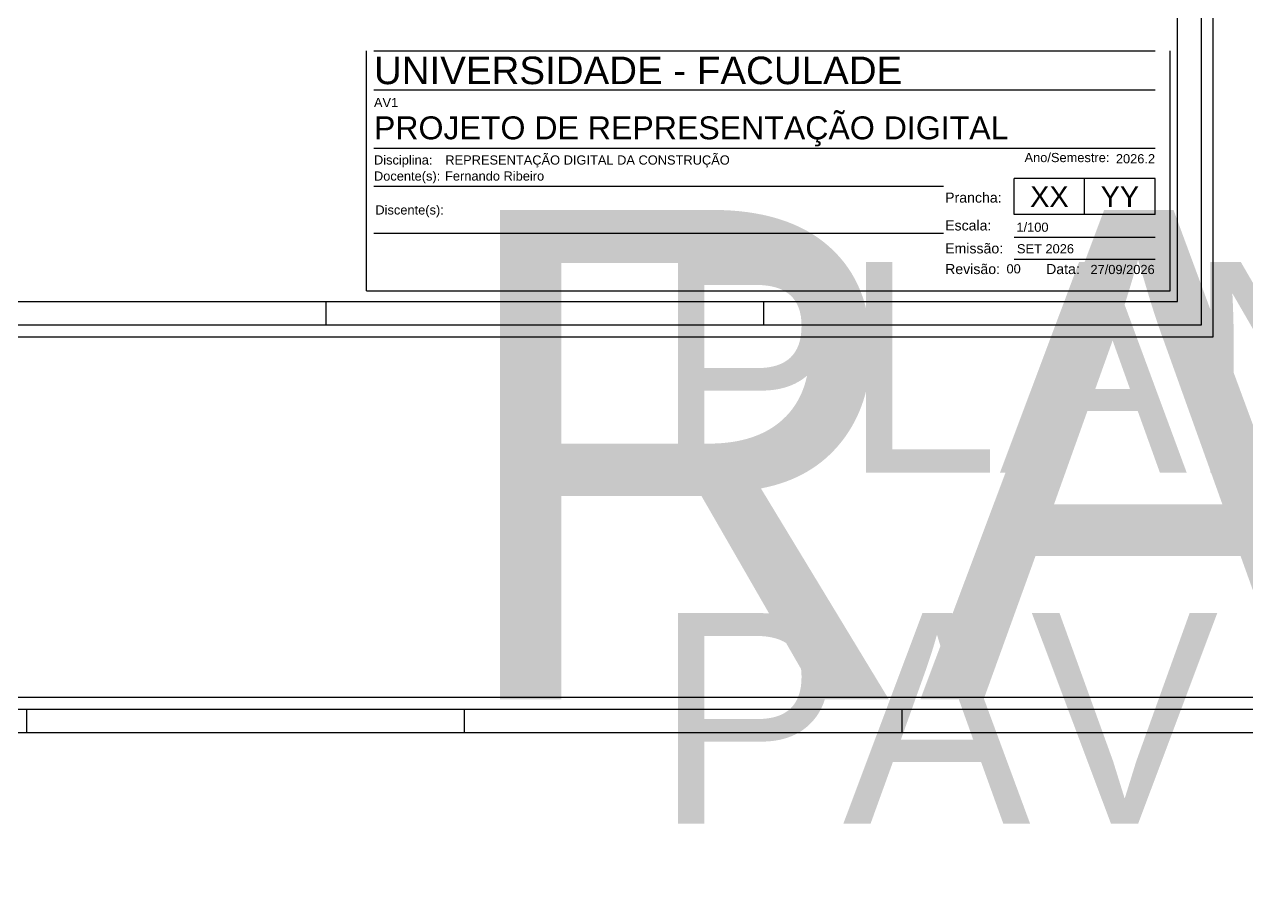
# Model space of a CAD drawing. Header units: metres. Extents: x 152 to 331, y 81 to 179.
# Drawn here: x 172.98 to 187.48, y 109.1 to 119.29 of the extents above; entities that cross this region are included whole.
import ezdxf
from ezdxf.enums import TextEntityAlignment as Align

# ---------------------------------------------------------------- set-up
doc = ezdxf.new("R2018")
doc.units = ezdxf.units.M
doc.header["$LTSCALE"] = 0.25
doc.layers.add('0_MRG_AUX', color=7, linetype='Continuous', true_color=0xecbcd1, plot=False)
doc.layers.add('CAR_0', color=7, linetype='Continuous', true_color=0xff6b00, plot=False)
for name, color, linetype in [('CAR_LINHAS_CINZA', 8, 'Continuous'), ('CAR_LINHAS_DESTAQUE', 3, 'Continuous'), ('CAR_TEXTO_CINZA', 8, 'Continuous'), ('CAR_TEXTO_PRETO', 1, 'Continuous'), ('MRG_EXTERNA', 1, 'Continuous'), ('MRG_INTERNA', 2, 'Continuous')]:
    doc.layers.add(name, color=color, linetype=linetype)
doc.styles.add('Arial', font='arial.ttf')
doc.styles.get("Standard").update_dxf_attribs({"font": 'arial.ttf'})

# ---------------------------------------------------------------- blocks, each defined once
blk = doc.blocks.new('*U193')
at = {"layer": '0_MRG_AUX'}
blk.add_lwpolyline([(0.01, 851), (0.01, -0.01), (-1199, -0.01), (-1199, 851)], close=True, dxfattribs=at)
at = {"layer": 'MRG_EXTERNA'}
blk.add_lwpolyline([(-5, 846), (-5, 5), (-1194, 5), (-1194, 846)], close=True, dxfattribs=at)
at = {"layer": 'MRG_INTERNA'}
for p, q in [((-560, 836), (-560, 846)), ((-375, 836), (-375, 846)), ((-190, 836), (-190, 846)), ((-15, 836), (-1169, 836)), ((-15, 15), (-15, 836)), ((-1169, 15), (-15, 15)), ((-375, 15), (-375, 5)), ((-190, 15), (-190, 5))]:
    blk.add_line(p, q, dxfattribs=at)
blk = doc.blocks.new('carimbo')
at = {"layer": 'CAR_0'}
for p, q in [((-0.175, 0), (-0.175, 0.05225)), ((0, 0), (0, 0.05225)), ((-0.175, 0), (0, 0))]:
    blk.add_line(p, q, dxfattribs=at)
at = {"layer": 'CAR_LINHAS_CINZA'}
for p, q in [((-0.17336, 0.05225), (-0.00329, 0.05225)), ((-0.17336, 0.04375), (-0.00329, 0.04375)), ((-0.00329, 0.031), (-0.17336, 0.031)), ((-0.04936, 0.02275), (-0.17336, 0.02275)), ((-0.04936, 0.0125), (-0.17336, 0.0125))]:
    blk.add_line(p, q, dxfattribs=at)
at = {"layer": 'CAR_LINHAS_DESTAQUE'}
for p, q in [((-0.00329, 0.02443), (-0.03396, 0.02443)), ((-0.03396, 0.01665), (-0.03396, 0.02443)), ((-0.01862, 0.01665), (-0.01862, 0.02443)), ((-0.00329, 0.01665), (-0.00329, 0.02443)), ((-0.00329, 0.01665), (-0.03396, 0.01665))]:
    blk.add_line(p, q, dxfattribs=at)
at = {"layer": 'CAR_TEXTO_CINZA'}
for p, q in [((-0.00329, 0.01165), (-0.03396, 0.01165)), ((-0.00329, 0.00685), (-0.03396, 0.00685))]:
    blk.add_line(p, q, dxfattribs=at)
at = {"layer": 'CAR_TEXTO_CINZA', "style": 'Arial'}
for s, height, p in [('Disciplina:', 0.002, (-0.17336, 0.0275)), ('Ano/Semestre:', 0.002, (-0.03171, 0.02803)), ('Docente(s):', 0.002, (-0.17336, 0.024)), ('Prancha: ', 0.0022, (-0.049, 0.01921)), ('Escala:', 0.0022, (-0.049, 0.01315)), ('Emissão:', 0.0022, (-0.049, 0.00815)), ('Revisão: ', 0.0022, (-0.049, 0.00365)), ('Data:', 0.0022, (-0.02701, 0.00365))]:
    blk.add_text(s, height=height, dxfattribs=at).set_placement(p)
blk.add_text('Discente(s):', height=0.002, dxfattribs=at).set_placement((-0.17305, 0.01762), align=Align.MIDDLE_LEFT)
at = {"layer": 'CAR_TEXTO_CINZA', "style": 'Arial', "flags": 8}
blk.add_attdef('FASE', (-0.17336, 0.04), '', height=0.002, dxfattribs=at)
blk.add_attdef('A/S', text='', height=0.002, dxfattribs=at).set_placement((-0.00329, 0.02776), align=Align.RIGHT)
at = {"layer": 'CAR_TEXTO_PRETO', "lineweight": 30, "flags": 104}
blk.add_attdef('TITULO_01', text='', height=0.003, dxfattribs=at).set_placement((-0.11218, 0.00625), align=Align.MIDDLE_CENTER)
at = {"layer": 'CAR_TEXTO_PRETO', "linetype": 'Continuous', "style": 'Arial', "flags": 8}
for tag, p, height in [('IES-CURSO', (-0.17336, 0.045), 0.006), ('NOME', (-0.17336, 0.033), 0.005)]:
    blk.add_attdef(tag, p, '', height=height, dxfattribs=at)
at = {"layer": 'CAR_TEXTO_PRETO', "style": 'Arial', "flags": 8}
for tag, p in [('DISCIPLINA', (-0.15782, 0.0275)), ('DOCENTE', (-0.15788, 0.024)), ('DATAEMISSÃO', (-0.03335, 0.00815)), ('REVN', (-0.03563, 0.00379))]:
    blk.add_attdef(tag, p, '', height=0.002, dxfattribs=at)
for tag, p in [('NUM', (-0.02629, 0.02054)), ('TOT', (-0.01095, 0.02054))]:
    blk.add_attdef(tag, text='', height=0.0045, dxfattribs=at).set_placement(p, align=Align.MIDDLE_CENTER)
at = {"layer": 'CAR_TEXTO_PRETO', "lineweight": 30, "flags": 104}
blk.add_attdef('DISCENTE', text='', height=0.002, dxfattribs=at).set_placement((-0.15757, 0.01762), align=Align.MIDDLE_LEFT)
at = {"layer": 'CAR_TEXTO_PRETO', "style": 'Arial'}
blk.add_attdef('ESCALA', (-0.03346, 0.01285), '', height=0.002, dxfattribs=at)
at = {"layer": 'CAR_TEXTO_PRETO', "style": 'Arial', "flags": 8}
blk.add_attdef('REVDATA', text='', height=0.002, dxfattribs=at).set_placement((-0.00337, 0.00365), align=Align.RIGHT)

msp = doc.modelspace()

# ---------------------------------------------------------------- block references
at = {"xscale": 0.02808167352496861, "yscale": 0.02808167352496861, "zscale": 0.02808167352496861}
for p in [(187.083, 115.579), (188.73, 87.405)]:
    msp.add_blockref('*U193', p, dxfattribs=at)
ref = msp.add_blockref('carimbo', (186.576, 116.128), dxfattribs=dict(xscale=54.52235059194494, yscale=54.52235059194494, zscale=54.52235059194494))
ref.add_attrib('FASE', 'AV1', (177.124, 118.309), dxfattribs={"layer": 'CAR_TEXTO_CINZA', "height": 0.109, "style": 'Arial'})
ref.add_attrib('NOME', 'PROJETO DE REPRESENTAÇÃO DIGITAL', (177.124, 117.927), dxfattribs={"layer": 'CAR_TEXTO_CINZA', "color": 7, "linetype": 'Continuous', "height": 0.27261, "style": 'Arial'})
ref.add_attrib('DISCIPLINA', 'REPRESENTAÇÃO DIGITAL DA CONSTRUÇÃO', (177.971, 117.627), dxfattribs={"layer": 'CAR_TEXTO_CINZA', "height": 0.10904, "style": 'Arial'})
ref.add_attrib('DOCENTE', 'Fernando Ribeiro', (177.968, 117.437), dxfattribs={"layer": 'CAR_TEXTO_CINZA', "height": 0.10904, "style": 'Arial'})
lines = msp.add_mtext('PLANTA BAIXA\\PPAV SUP', dxfattribs={"layer": 'CAR_TEXTO_CINZA', "color": 7, "insert": (180.46, 116.469), "char_height": 2.5, "attachment_point": 1})
ref.add_attrib('TITULO_01', '', (180.46, 116.469), dxfattribs={"flags": 104}).embed_mtext(lines)
ref.add_attrib('ESCALA', '1/100', (184.751, 116.829), dxfattribs={"layer": 'CAR_TEXTO_CINZA', "color": 3, "height": 0.109, "style": 'Arial'})
ref.add_attrib('DATAEMISSÃO', 'SET 2026', (184.757, 116.573), dxfattribs={"layer": 'CAR_TEXTO_CINZA', "height": 0.109, "style": 'Arial'})
ref.add_attrib('NUM', 'XX', dxfattribs={"layer": 'CAR_TEXTO_CINZA', "color": 7, "height": 0.2454, "style": 'Arial'}).set_placement((185.142, 117.248), align=Align.MIDDLE_CENTER)
ref.add_attrib('TOT', 'YY', dxfattribs={"layer": 'CAR_TEXTO_CINZA', "color": 7, "height": 0.2454, "style": 'Arial'}).set_placement((185.979, 117.248), align=Align.MIDDLE_CENTER)
ref.add_attrib('REVN', '00', (184.633, 116.335), dxfattribs={"layer": 'CAR_TEXTO_CINZA', "height": 0.109, "style": 'Arial'})
ref.add_attrib('REVDATA', '27/09/2026', dxfattribs={"layer": 'CAR_TEXTO_CINZA', "height": 0.109, "style": 'Arial'}).set_placement((186.392, 116.327), align=Align.RIGHT)
ref.add_attrib('IES-CURSO', 'UNIVERSIDADE - FACULADE', (177.124, 118.582), dxfattribs={"layer": 'CAR_TEXTO_CINZA', "color": 7, "linetype": 'Continuous', "height": 0.32713, "style": 'Arial'})
ref.add_attrib('A/S', '2026.2', dxfattribs={"layer": 'CAR_TEXTO_CINZA', "height": 0.109, "style": 'Arial'}).set_placement((186.397, 117.642), align=Align.RIGHT)
lines = msp.add_mtext('RAFAEL MARTINS e CAIQUE PARANHOS', dxfattribs={"layer": 'CAR_TEXTO_CINZA', "insert": (177.985, 117.089), "char_height": 5.81017, "attachment_point": 1})
ref.add_attrib('DISCENTE', '', (177.985, 117.089), dxfattribs={"flags": 104}).embed_mtext(lines)

doc.saveas('drawing.dxf')
